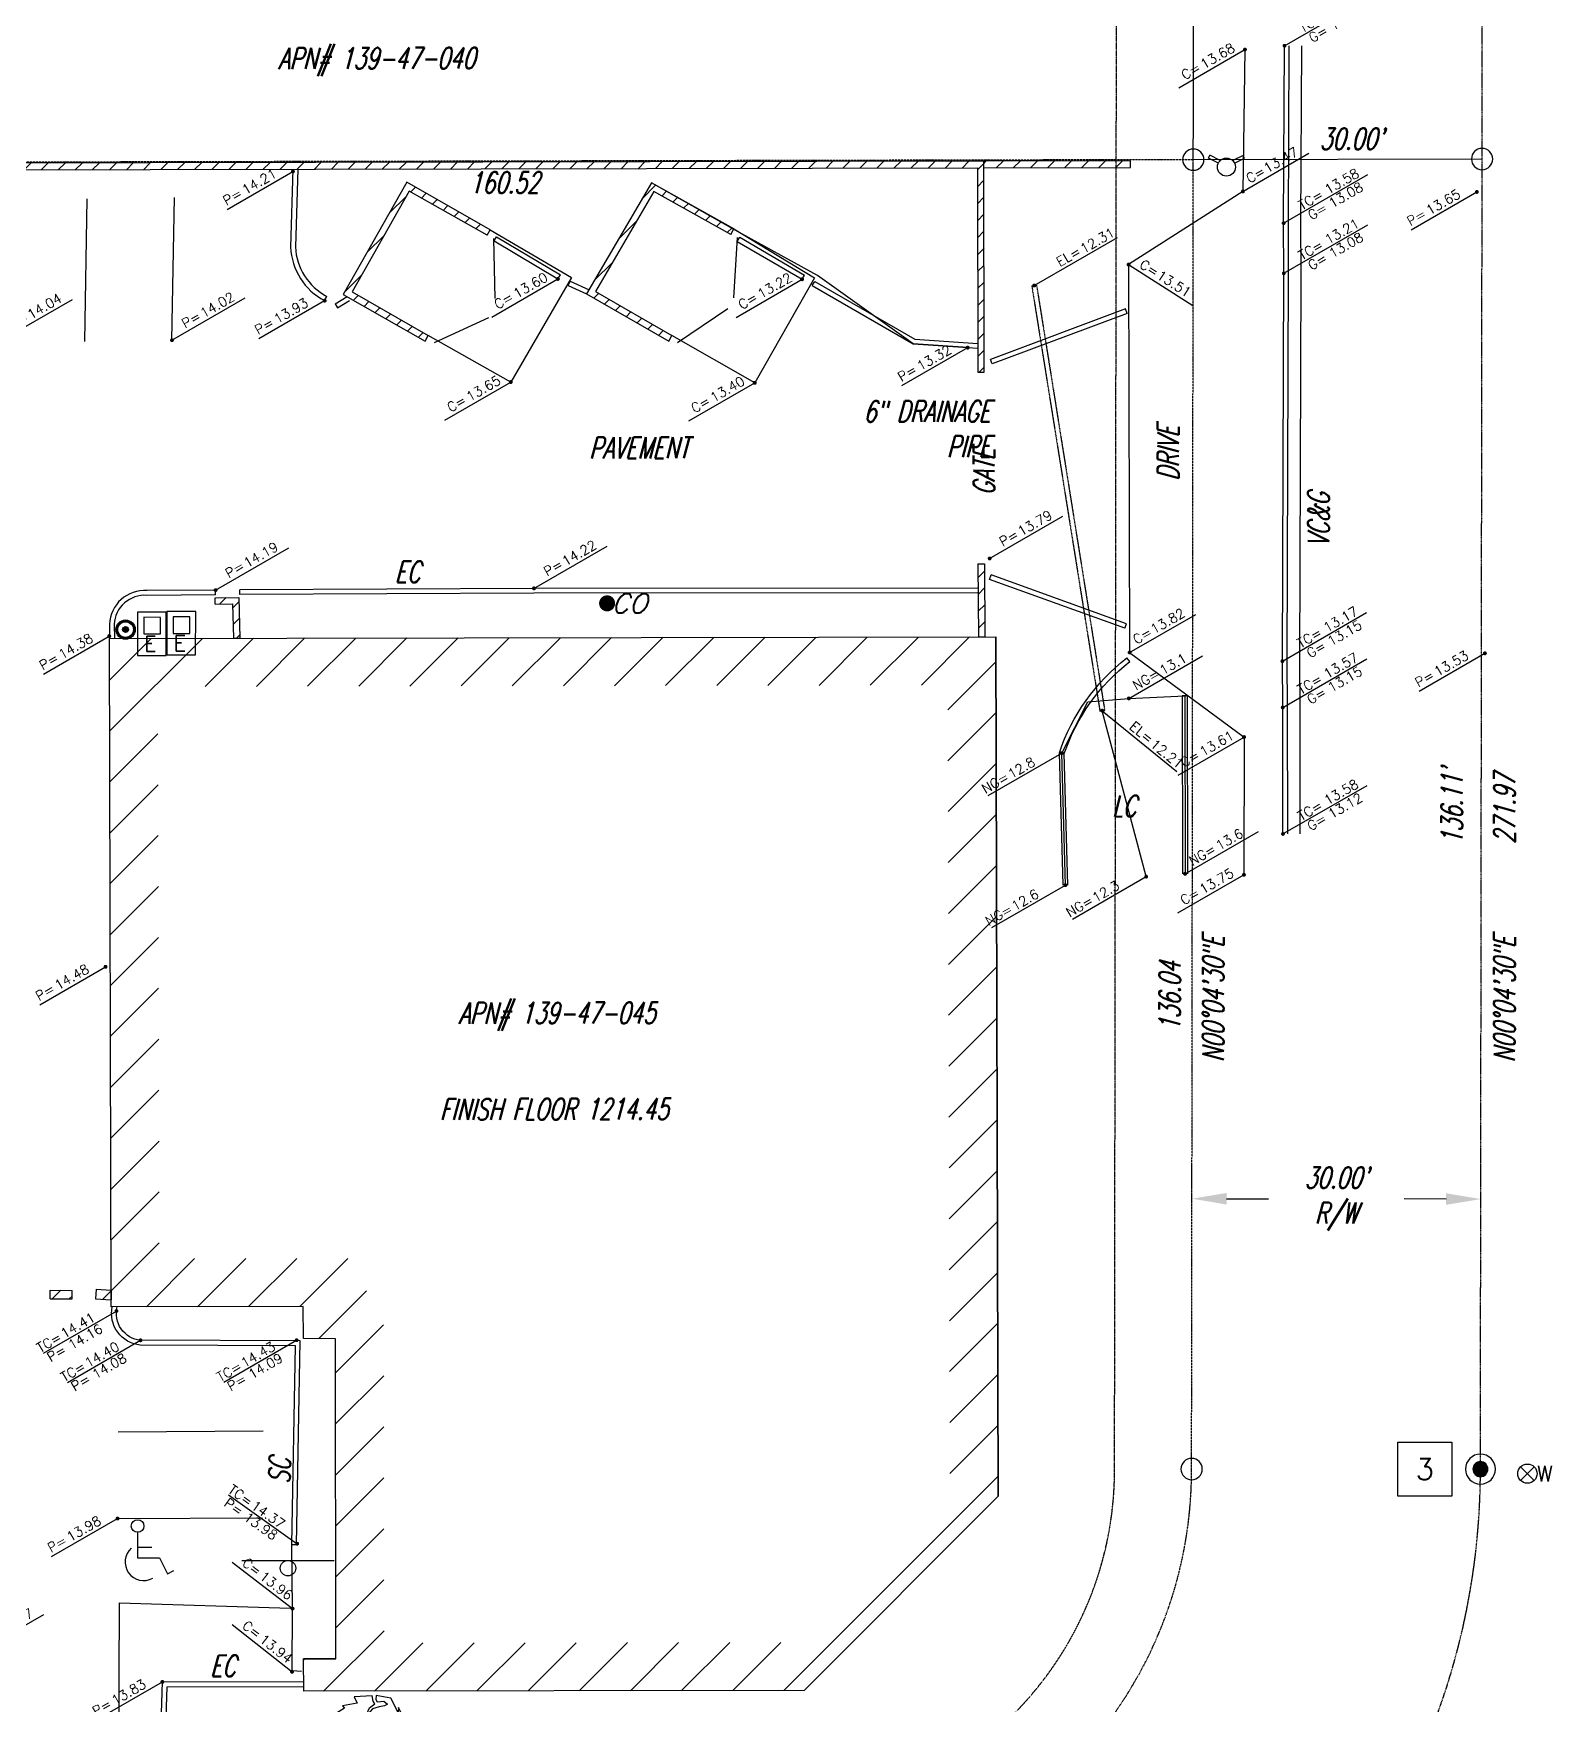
# Model space of a CAD drawing. Extents: x -13328 to 38686, y -10157 to 7853.
# Drawn here: x 36794 to 38686, y 976 to 3059 of the extents above; entities that cross this region are included whole.
import ezdxf
from ezdxf.enums import TextEntityAlignment as Align

# ---------------------------------------------------------------- set-up
doc = ezdxf.new("R2010")
doc.units = 0
doc.header["$LTSCALE"] = 1.5
doc.header["$MEASUREMENT"] = 0
for name, pattern in [('CENTER2', [1.125, 0.75, -0.125, 0.125, -0.125]), ('DASHED', [0.75, 0.5, -0.25]), ('DASHED2', [0.375, 0.25, -0.125]), ('HIDDEN', [0.375, 0.25, -0.125]), ('PHANTOM2', [1.25, 0.625, -0.125, 0.125, -0.125, 0.125, -0.125])]:
    doc.linetypes.add(name, pattern=pattern)
doc.layers.get('0').update_dxf_attribs({"color": 8})
for name, color, linetype in [('AS-ANNOT', 4, 'Continuous'), ('AS-BDY', 6, 'PHANTOM2'), ('AS-BDY-TXT', 5, 'Continuous'), ('AS-BLDG', 3, 'Continuous'), ('AS-BLDG-H', 1, 'Continuous'), ('AS-CL', 3, 'CENTER2'), ('AS-CONC', 2, 'Continuous'), ('AS-CONTOUR BOUNDARIES', 7, 'Continuous'), ('AS-CONTOUR BREAKLINES', 7, 'Continuous'), ('AS-CURB', 1, 'Continuous'), ('AS-ESMT', 4, 'DASHED2'), ('AS-FNC', 1, 'FENCE'), ('AS-MISC', 2, 'Continuous'), ('AS-MON', 7, 'Continuous'), ('AS-NOTES', 4, 'Continuous'), ('AS-PRKG', 8, 'Continuous'), ('AS-ROW', 5, 'DASHED'), ('AS-UELEC', 10, 'Electric'), ('AS-USD', 72, 'Storm Drain'), ('AS-USS', 94, 'Sewer'), ('AS-UWTR', 150, 'Water'), ('AS-VEG', 77, 'Continuous'), ('AS-WALL', 2, 'Continuous'), ('AS-WALL-H', 1, 'Continuous'), ('LABEL-GRADES', 1, 'Continuous')]:
    doc.layers.add(name, color=color, linetype=linetype)
doc.styles.add('L100', font='simplex', dxfattribs={"height": 2})
doc.styles.add('ROMANS', font='ROMANS.shx', dxfattribs={"width": 0.7, "oblique": 15})
doc.linetypes.add('Electric', pattern='A,3.5,-0.2,["E",Standard,S=0.1,R=0,X=-0.02,Y=-0.05],-0.25', length=3.95)
doc.linetypes.add('FENCE', pattern='A,1,-0.2,["X",Standard,S=0.1,R=0,X=-0.1,Y=-0.05],-0.1', length=1.3)
doc.linetypes.add('Sewer', pattern='A,3.5,-0.2,["SS",Standard,S=0.1,R=0,X=-0.05,Y=-0.05],-0.25', length=3.95)
doc.linetypes.add('Storm Drain', pattern='A,3.5,-0.2,["SD",Standard,S=0.1,R=0,X=-0.05,Y=-0.05],-0.25', length=3.95)
doc.linetypes.add('Water', pattern='A,3.5,-0.2,["W",Standard,S=0.1,R=0,X=-0.05,Y=-0.05],-0.25', length=3.95)
pattern_1 = [(45, (-8668576.581, -10425045.829), (-10.606601718, 10.606601718), [])]

# ---------------------------------------------------------------- blocks, each defined once
blk = doc.blocks.new('*X79')
for p, q in [((69.555, 22.906), (69.945, 22.906)), ((69.585, 22.938), (69.915, 22.938)), ((69.629, 22.969), (69.871, 22.969)), ((69.5, 22.75), (70, 22.75)), ((69.502, 22.781), (69.998, 22.781)), ((69.502, 22.719), (69.998, 22.719)), ((69.508, 22.812), (69.992, 22.812)), ((69.508, 22.688), (69.992, 22.688)), ((69.518, 22.844), (69.982, 22.844)), ((69.518, 22.656), (69.982, 22.656)), ((69.533, 22.875), (69.967, 22.875)), ((69.533, 22.625), (69.967, 22.625)), ((69.555, 22.594), (69.945, 22.594)), ((69.585, 22.562), (69.915, 22.562)), ((69.629, 22.531), (69.871, 22.531))]:
    blk.add_line(p, q)
blk = doc.blocks.new('A$C29F65EC7')
at = {"layer": 'AS-MON'}
for major_axis, start_param, end_param in [((-0.055, 0.055), 3.926991, 10.210176), ((0.0275, 0.0275), 5.497787, 11.780972)]:
    blk.add_ellipse((28.6867, 18.6509), major_axis=major_axis, ratio=1, start_param=start_param, end_param=end_param, dxfattribs=at)
at = {"layer": 'AS-MON', "xscale": 0.1555044480000518, "yscale": 0.1555044480000518, "zscale": 0.1900609885443662}
blk.add_blockref('*X79', (17.8403, 15.1132), dxfattribs=at)
blk = doc.blocks.new('found')
at = {"layer": 'AS-MON'}
blk.add_blockref('A$C29F65EC7', (-28.6867, -18.6509), dxfattribs=at)
blk = doc.blocks.new('u-fire-hyd')
for p, q in [((-0.0938, 0.0469), (-0.0868, 0.0609)), ((-0.0419, 0.021), (-0.0938, 0.0469)), ((-0.0325, 0.0337), (-0.0868, 0.0609)), ((0.0868, 0.0609), (0.0325, 0.0337)), ((0.0419, 0.021), (0.0938, 0.0469)), ((0.0938, 0.0469), (0.0868, 0.0609))]:
    blk.add_line(p, q)
blk.add_circle((0, 0), 0.0469)
blk = doc.blocks.new('u-wv')
for p, q in [((-0.0354, 0.0354), (0.0354, -0.0354)), ((0.0354, 0.0354), (-0.0354, -0.0354))]:
    blk.add_line(p, q)
blk.add_circle((0, 0), 0.05)
at = {"style": 'ROMANS'}
blk.add_text('W', height=0.08, dxfattribs=at).set_placement((0.05, 0), align=Align.MIDDLE_LEFT)
blk = doc.blocks.new('x-sign')
blk.add_line((-0.24, 0), (0.24, 0))
blk.add_circle((0, -0.04), 0.04)
blk = doc.blocks.new('X-HANDI')
for p, q in [((0, 0.0662), (0, 0)), ((0, 0.0276), (0.0368, 0.0276)), ((0, 0), (0.0574, 0)), ((0.0574, 0), (0.0781, -0.0413)), ((0.0781, -0.0413), (0.0942, -0.0331))]:
    blk.add_line(p, q)
blk.add_circle((0, 0.0825), 0.0163)
blk.add_arc((0.0161, -0.011), 0.0482, 132.075, 299.0546)
blk = doc.blocks.new('CLEANOUT')
at = {"const_width": 0.0416}
blk.add_lwpolyline([(-0.0208, 0, 1), (0.0208, 0, 1)], format="xyb", close=True, dxfattribs=at)
blk = doc.blocks.new('u-sco')
blk.add_blockref('CLEANOUT', (0, 0))
at = {"style": 'ROMANS', "oblique": 20}
blk.add_text('CO', height=0.1, dxfattribs=at).set_placement((0.0208, 0), align=Align.MIDDLE_LEFT)
blk = doc.blocks.new('A$C59EA06EA')
at = {"layer": 'AS-VEG'}
for p, q in [((28.6926, -5.1734), (28.5986, -5.1773)), ((28.5986, -5.1773), (28.6147, -5.2101)), ((28.6982, -5.2001), (28.6926, -5.1734)), ((28.7063, -5.2139), (28.6982, -5.2001)), ((28.7127, -5.1716), (28.712, -5.1912)), ((28.712, -5.1912), (28.7182, -5.2036)), ((28.7896, -5.1846), (28.7127, -5.1716)), ((28.7182, -5.2036), (28.7525, -5.1998)), ((28.7525, -5.1998), (28.7728, -5.2155)), ((28.8284, -5.2589), (28.7896, -5.1846)), ((28.4937, -5.2722), (28.4673, -5.3163)), ((28.5483, -5.2365), (28.4937, -5.2722)), ((28.6147, -5.2101), (28.5393, -5.2248)), ((28.5393, -5.2248), (28.5483, -5.2365)), ((28.6652, -5.2671), (28.6783, -5.2354)), ((28.6717, -5.2918), (28.6652, -5.2671)), ((28.6942, -5.24), (28.6697, -5.2677)), ((28.6697, -5.2677), (28.6717, -5.2918)), ((28.6783, -5.2354), (28.7063, -5.2139)), ((28.7298, -5.2305), (28.6942, -5.24)), ((28.7563, -5.2252), (28.7298, -5.2305)), ((28.7728, -5.2155), (28.7563, -5.2252)), ((28.8287, -5.2324), (28.8284, -5.2589)), ((28.8642, -5.3069), (28.8287, -5.2324)), ((28.8287, -5.2324), (28.8287, -5.2324)), ((28.8777, -5.2857), (28.8642, -5.3069)), ((28.9035, -5.344), (28.8777, -5.2857)), ((28.4958, -5.3351), (28.4533, -5.4181)), ((28.4673, -5.3163), (28.4958, -5.3351)), ((28.8834, -5.3881), (28.9035, -5.344)), ((28.4533, -5.4181), (28.5098, -5.4207)), ((28.5082, -5.437), (28.4643, -5.454)), ((28.4643, -5.454), (28.5196, -5.5514)), ((28.5589, -5.4728), (28.5082, -5.437)), ((28.5098, -5.4207), (28.5581, -5.4589)), ((28.5581, -5.4589), (28.6162, -5.4858)), ((28.6162, -5.4858), (28.6668, -5.4388)), ((28.6832, -5.4397), (28.6179, -5.4977)), ((28.6668, -5.4388), (28.6252, -5.4093)), ((28.6252, -5.4093), (28.6832, -5.4397)), ((28.7453, -5.432), (28.7058, -5.4143)), ((28.7058, -5.4143), (28.7422, -5.4205)), ((28.7422, -5.4205), (28.7767, -5.3901)), ((28.7766, -5.4007), (28.7453, -5.432)), ((28.8169, -5.4252), (28.7766, -5.4007)), ((28.7767, -5.3901), (28.8175, -5.4163)), ((28.8576, -5.4179), (28.8169, -5.4252)), ((28.8175, -5.4163), (28.8485, -5.4115)), ((28.8485, -5.4115), (28.8834, -5.3881)), ((28.8861, -5.3945), (28.8576, -5.4179)), ((28.8621, -5.4902), (28.8866, -5.4331)), ((28.9103, -5.3916), (28.8861, -5.3945)), ((28.8866, -5.4331), (28.9092, -5.4095)), ((28.9092, -5.4095), (28.9103, -5.3916)), ((28.5196, -5.5514), (28.517, -5.5087)), ((28.517, -5.5087), (28.5484, -5.5931)), ((28.6179, -5.4977), (28.5589, -5.4728)), ((28.8002, -5.5666), (28.8603, -5.5382)), ((28.8603, -5.5382), (28.8774, -5.5143)), ((28.8868, -5.4836), (28.8621, -5.4902)), ((28.8774, -5.5143), (28.8868, -5.4836)), ((28.5484, -5.5931), (28.6251, -5.6185)), ((28.6121, -5.6026), (28.7016, -5.6246)), ((28.6251, -5.6185), (28.6121, -5.6026)), ((28.7016, -5.6246), (28.6764, -5.596)), ((28.6764, -5.596), (28.7725, -5.6039)), ((28.7635, -5.5922), (28.8399, -5.5666)), ((28.7725, -5.6039), (28.7635, -5.5922)), ((28.8399, -5.5666), (28.8002, -5.5666))]:
    blk.add_line(p, q, dxfattribs=at)
blk.add_point((28.6827, -5.3877), dxfattribs=at)
blk.add_point((28.6827, -5.3877), dxfattribs=at)
blk = doc.blocks.new('v-shade')
at = {"layer": 'AS-VEG'}
blk.add_blockref('A$C59EA06EA', (-28.6827, 5.3877), dxfattribs=at)
blk = doc.blocks.new('stub-up')
h = blk.add_hatch(color=256)
h.paths.add_polyline_path([(-0.05, 0, 1), (0.05, 0, 1)])
h.paths.add_polyline_path([(0.0407, 0, -1), (-0.0407, 0, -1)], flags=16)
h.paths.add_polyline_path([(0.0153, 0, -1), (-0.0153, 0, -1)], flags=0)
blk.add_hatch(color=256).paths.add_polyline_path([(-0.0153, 0, 1), (0.0153, 0, 1)])
for radius in [0.05, 0.0407, 0.0153]:
    blk.add_circle((0, 0), radius)
blk = doc.blocks.new('u-em')
for p, q in [((-0.075, 0.1125), (-0.075, -0.1125)), ((0.075, 0.1125), (-0.075, 0.1125)), ((0.075, -0.1125), (0.075, 0.1125)), ((-0.075, -0.1125), (0.075, -0.1125))]:
    blk.add_line(p, q)
at = {"linetype": 'HIDDEN'}
for p, q in [((0.0446, 0.0851), (-0.0419, 0.0851)), ((-0.0419, 0.0851), (-0.0419, -0.0013)), ((0.0446, -0.0013), (0.0446, 0.0851)), ((-0.0419, -0.0013), (0.0446, -0.0013))]:
    blk.add_line(p, q, dxfattribs=at)
at = {"style": 'ROMANS'}
blk.add_text('E', height=0.08, dxfattribs=at).set_placement((-0.0403, -0.0928))
blk = doc.blocks.new('MT.PAVE-L')
blk.add_line((-0.684, -0.395), (0, 0))
at = {"const_width": 0.02}
blk.add_lwpolyline([(-0.009, -0.005, 1), (0.009, 0.005, 1)], format="xyb", close=True, dxfattribs=at)
at = {"style": 'ROMANS'}
blk.add_text('P=', height=0.1, rotation=30, dxfattribs=at).set_placement((-0.69, -0.358))
blk.add_attdef('PELEV', (-0.492, -0.245), '', height=0.1, rotation=30, dxfattribs=at)
blk = doc.blocks.new('MT.CE-L')
blk.add_line((-0.686, -0.396), (0, 0))
at = {"const_width": 0.02}
blk.add_lwpolyline([(-0.009, -0.005, 1), (0.009, 0.005, 1)], format="xyb", close=True, dxfattribs=at)
at = {"style": 'ROMANS'}
blk.add_text('C=', height=0.1, rotation=30, dxfattribs=at).set_placement((-0.625, -0.318))
blk.add_attdef('CELEV', (-0.427, -0.205), '', height=0.1, rotation=30, dxfattribs=at)
blk = doc.blocks.new('MT.TCP-L')
blk.add_line((-0.757, -0.437), (0, 0))
at = {"const_width": 0.02}
blk.add_lwpolyline([(-0.01, 0, 1), (0.01, 0, 1)], format="xyb", close=True, dxfattribs=at)
at = {"style": 'ROMANS'}
for s, p in [('TC=', (-0.792, -0.436)), (' P=', (-0.743, -0.567))]:
    blk.add_text(s, height=0.1, rotation=30, dxfattribs=at).set_placement(p)
for tag, p in [('TC', (-0.543, -0.288)), ('P', (-0.466, -0.407))]:
    blk.add_attdef(tag, p, '', height=0.1, rotation=30, dxfattribs=at)
blk = doc.blocks.new('MT.PAVE-R')
blk.add_line((0, 0), (0.761, 0.439))
at = {"const_width": 0.02}
blk.add_lwpolyline([(-0.01, 0, 1), (0.01, 0, 1)], format="xyb", close=True, dxfattribs=at)
at = {"style": 'ROMANS'}
blk.add_text('P=', height=0.1, rotation=30, dxfattribs=at).set_placement((0.137, 0.12))
blk.add_attdef('PELEV', (0.328, 0.228), '', height=0.1, rotation=30, dxfattribs=at)
blk = doc.blocks.new('MT.CE-R')
blk.add_line((0, 0), (0.686, 0.396))
at = {"const_width": 0.02}
blk.add_lwpolyline([(-0.009, -0.005, 1), (0.009, 0.005, 1)], format="xyb", close=True, dxfattribs=at)
at = {"style": 'L100'}
blk.add_text('C=', height=0.1, rotation=30, dxfattribs=at).set_placement((0.07, 0.081))
blk.add_attdef('CELEV', (0.252, 0.187), '', height=0.1, rotation=30, dxfattribs=at)
blk = doc.blocks.new('MT.NG-L')
blk.add_line((-0.764, -0.441), (0, 0))
at = {"const_width": 0.02}
blk.add_lwpolyline([(-0.009, -0.005, 1), (0.009, 0.005, 1)], format="xyb", close=True, dxfattribs=at)
at = {"style": 'ROMANS'}
blk.add_text('NG=', height=0.1, rotation=30, dxfattribs=at).set_placement((-0.795, -0.426))
blk.add_attdef('NGELEV', (-0.525, -0.271), '', height=0.1, rotation=30, dxfattribs=at)
blk = doc.blocks.new('MT.NG-R')
blk.add_line((0, 0), (0.764, 0.441))
at = {"const_width": 0.02}
blk.add_lwpolyline([(-0.009, -0.005, 1), (0.009, 0.005, 1)], format="xyb", close=True, dxfattribs=at)
at = {"style": 'ROMANS'}
blk.add_text('NG=', height=0.1, rotation=30, dxfattribs=at).set_placement((0.076, 0.08))
blk.add_attdef('NGELEV', (0.355, 0.24), '', height=0.1, rotation=30, dxfattribs=at)
blk = doc.blocks.new('MT.ELEV-R')
blk.add_line((0, 0), (0.866, 0.5))
at = {"const_width": 0.02}
blk.add_lwpolyline([(-0.009, -0.005, 1), (0.009, 0.005, 1)], format="xyb", close=True, dxfattribs=at)
at = {"style": 'ROMANS'}
blk.add_text('EL=', height=0.1, rotation=30, dxfattribs=at).set_placement((0.266, 0.192))
blk.add_attdef('ELEV', (0.514, 0.328), '', height=0.1, rotation=30, dxfattribs=at)
blk = doc.blocks.new('MT.TCG-R')
blk.add_line((0, 0), (0.874, 0.504))
at = {"const_width": 0.02}
blk.add_lwpolyline([(-0.01, 0, 1), (0.01, 0, 1)], format="xyb", close=True, dxfattribs=at)
at = {"style": 'ROMANS'}
for s, p in [('TC=', (0.189, 0.132)), (' G=', (0.229, -0.006))]:
    blk.add_text(s, height=0.1, rotation=30, dxfattribs=at).set_placement(p)
for tag, p in [('TC', (0.462, 0.295)), ('G', (0.504, 0.153))]:
    blk.add_attdef(tag, p, '', height=0.1, rotation=30, dxfattribs=at)
blk = doc.blocks.new('SQUARE')
blk.add_lwpolyline([(-0.14, -0.14), (-0.14, 0.14), (0.14, 0.14), (0.14, -0.14)], close=True)
at = {"style": 'ROMANS'}
blk.add_attdef('?', text='', height=0.11, dxfattribs=at).set_placement((0, 0), align=Align.MIDDLE_CENTER)
blk = doc.blocks.new('A$C782C66F1')
at = {"layer": 'AS-MON'}
blk.add_ellipse((28.6867, 18.193), major_axis=(-0.0391, 0.0391), ratio=1, start_param=3.926991, end_param=10.210176, dxfattribs=at)

msp = doc.modelspace()

# ---------------------------------------------------------------- hatches: boundary and pattern name
at = {"layer": 'AS-WALL-H'}
h = msp.add_hatch(dxfattribs=at)
h.set_pattern_fill('ANSI31', color=256, scale=120, style=0)
h.set_pattern_definition(pattern_1)
h.paths.add_polyline_path([(37971.1458, 2636.693), (37979.1858, 2636.7095), (37978.6476, 2899.8557), (36312.4924, 2896.4481), (36316.5052, 1478.7218), (36584.5647, 1480.0711), (36584.5243, 1488.111), (36324.5224, 1486.8023), (36320.5551, 2888.4245), (37970.6241, 2891.7992)])
h = msp.add_hatch(dxfattribs=at)
h.set_pattern_fill('ANSI31', color=256, scale=120, style=0)
h.set_pattern_definition(pattern_1)
h.paths.add_polyline_path([(38161.4807, 2900.2296), (37978.6476, 2899.8557), (37978.664, 2891.8157), (38161.4972, 2892.1896)])
h = msp.add_hatch(dxfattribs=at)
h.set_pattern_fill('ANSI31', color=256, scale=120, style=0)
h.set_pattern_definition(pattern_1)
h.paths.add_polyline_path([(37259.5396, 2873.5963), (37180.1714, 2733.8911), (37282.1321, 2675.6299), (37286.121, 2682.6106), (37191.1236, 2736.8929), (37262.5576, 2862.6321), (37359.4882, 2807.5268), (37363.4617, 2814.5163)])
h = msp.add_hatch(dxfattribs=at)
h.set_pattern_fill('ANSI31', color=256, scale=120, style=0)
h.set_pattern_definition(pattern_1)
h.paths.add_polyline_path([(37564.2282, 2872.991), (37483.5779, 2734.4158), (37585.8281, 2675.5014), (37589.842, 2682.4677), (37494.5886, 2737.3508), (37567.2022, 2862.1172), (37663.1777, 2808.4598), (37667.1011, 2815.4775)])
h = msp.add_hatch(dxfattribs=at)
h.set_pattern_fill('ANSI31', color=256, scale=120, style=0)
h.set_pattern_definition(pattern_1)
h.paths.add_polyline_path([(37979.3582, 2398.0187), (37971.3184, 2397.9696), (37971.8761, 2306.7458), (37979.9162, 2306.7602)])
h = msp.add_hatch(dxfattribs=at)
h.set_pattern_fill('ANSI31', color=256, scale=120, style=0)
h.set_pattern_definition(pattern_1)
h.paths.add_polyline_path([(37050.2161, 2356.0856), (37020.5389, 2355.7251), (37020.6365, 2347.6857), (37042.3472, 2347.9494), (37043.2578, 2305.0926), (37051.2993, 2305.1069)])
h = msp.add_hatch(dxfattribs=at)
h.set_pattern_fill('ANSI31', color=256, scale=120, style=0)
h.set_pattern_definition(pattern_1)
h.paths.add_polyline_path([(36842.3116, 1492.1253), (36815.0117, 1492.343), (36814.9256, 1481.5497), (36842.2255, 1481.332)])
h.paths.add_polyline_path([(36891.1057, 1492.3483), (36872.2991, 1493.5747), (36871.5182, 1481.6002), (36891.1376, 1480.3207)])

# ---------------------------------------------------------------- linework, layer by layer
at = {"layer": 'AS-ANNOT'}
msp.add_line((38599.7105, 2902.5811, -13342.582), (38239.7092, 2901.8009, -13342.582), dxfattribs=at)
at = {"layer": 'AS-BDY'}
for p, q in [((38239.7092, 2901.8009, -13342.582), (36313.4766, 2897.6266, -13342.582)), ((38237.5739, 1269.28, -13342.582), (38239.7092, 2901.8009, -13342.582))]:
    msp.add_line(p, q, dxfattribs=at)
msp.add_arc((37709.5744, 1268.5849, -13342.582), 528, 270.2116494, 0.0754239, dxfattribs=at)
at = {"layer": 'AS-BLDG'}
for p, q in [((36888.9499, 2304.8179, -13342.582), (37993.4951, 2306.7843, -13342.582)), ((36891.1606, 1471.6267, -13342.582), (36888.9499, 2304.8179, -13342.582)), ((37996.3373, 1235.5987, -13342.582), (37993.4951, 2306.7843, -13342.582)), ((37130.4545, 1471.8433, -13342.582), (36891.1606, 1471.6267, -13342.582)), ((37130.7896, 1432.046, -13342.582), (37130.4545, 1471.8433, -13342.582)), ((37170.595, 1431.6815, -13342.582), (37130.7896, 1432.046, -13342.582)), ((37171.0789, 1032.6373, -13342.582), (37170.595, 1431.6815, -13342.582)), ((37996.3373, 1235.5987, -13342.582), (37754.8535, 993.3087, -13342.582)), ((37171.0789, 1032.6373, -13342.582), (37130.8216, 1032.5702, -13342.582)), ((37131.002, 992.269, -13342.582), (37130.8216, 1032.5702, -13342.582)), ((37754.8535, 993.3087, -13342.582), (37131.002, 992.269, -13342.582))]:
    msp.add_line(p, q, dxfattribs=at)
at = {"layer": 'AS-BLDG-H'}
for p, q in [((36889.087, 2253.1358, -13342.582), (36940.8615, 2304.9103, -13342.582)), ((36889.2554, 2189.6646, -13342.582), (37004.6146, 2305.0238, -13342.582)), ((37008.2606, 2245.0302, -13342.582), (37068.3677, 2305.1373, -13342.582)), ((37072.0137, 2245.1437, -13342.582), (37132.1208, 2305.2508, -13342.582)), ((37135.7668, 2245.2572, -13342.582), (37195.8739, 2305.3643, -13342.582)), ((37199.5199, 2245.3707, -13342.582), (37259.627, 2305.4778, -13342.582)), ((37263.273, 2245.4842, -13342.582), (37323.3802, 2305.5913, -13342.582)), ((37327.0262, 2245.5977, -13342.582), (37387.1333, 2305.7048, -13342.582)), ((37390.7793, 2245.7112, -13342.582), (37450.8864, 2305.8183, -13342.582)), ((37454.5324, 2245.8247, -13342.582), (37514.6395, 2305.9318, -13342.582)), ((37518.2855, 2245.9382, -13342.582), (37578.3926, 2306.0453, -13342.582)), ((37582.0386, 2246.0517, -13342.582), (37642.1457, 2306.1588, -13342.582)), ((37645.7917, 2246.1652, -13342.582), (37705.8988, 2306.2723, -13342.582)), ((37709.5448, 2246.2787, -13342.582), (37769.6519, 2306.3858, -13342.582)), ((37773.298, 2246.3922, -13342.582), (37833.4051, 2306.4993, -13342.582)), ((37837.0511, 2246.5057, -13342.582), (37897.1582, 2306.6128, -13342.582)), ((37900.8042, 2246.6192, -13342.582), (37960.9113, 2306.7263, -13342.582)), ((37933.736, 2215.9114, -13342.582), (37993.5774, 2275.7528, -13342.582)), ((37933.9044, 2152.4402, -13342.582), (37993.7458, 2212.2816, -13342.582)), ((36889.4239, 2126.1934, -13342.582), (36949.2653, 2186.0349, -13342.582)), ((37934.0728, 2088.969, -13342.582), (37993.9142, 2148.8104, -13342.582)), ((36889.5923, 2062.7222, -13342.582), (36949.4337, 2122.5637, -13342.582)), ((37934.2412, 2025.4978, -13342.582), (37994.0826, 2085.3392, -13342.582)), ((36889.7607, 1999.251, -13342.582), (36949.6021, 2059.0925, -13342.582)), ((37934.4096, 1962.0266, -13342.582), (37994.2511, 2021.868, -13342.582)), ((36889.9291, 1935.7798, -13342.582), (36949.7705, 1995.6213, -13342.582)), ((37934.578, 1898.5554, -13342.582), (37994.4195, 1958.3968, -13342.582)), ((36890.0975, 1872.3086, -13342.582), (36949.9389, 1932.1501, -13342.582)), ((37934.7464, 1835.0842, -13342.582), (37994.5879, 1894.9256, -13342.582)), ((36890.2659, 1808.8374, -13342.582), (36950.1073, 1868.6789, -13342.582)), ((37934.9149, 1771.613, -13342.582), (37994.7563, 1831.4544, -13342.582)), ((36890.4343, 1745.3662, -13342.582), (36950.2758, 1805.2077, -13342.582)), ((37935.0833, 1708.1418, -13342.582), (37994.9247, 1767.9832, -13342.582)), ((36890.6027, 1681.895, -13342.582), (36950.4442, 1741.7365, -13342.582)), ((37935.2517, 1644.6706, -13342.582), (37995.0931, 1704.512, -13342.582)), ((36890.7711, 1618.4238, -13342.582), (36950.6126, 1678.2653, -13342.582)), ((37935.4201, 1581.1994, -13342.582), (37995.2615, 1641.0408, -13342.582)), ((36890.9396, 1554.9526, -13342.582), (36950.781, 1614.7941, -13342.582)), ((37935.5885, 1517.7282, -13342.582), (37995.4299, 1577.5696, -13342.582)), ((36891.108, 1491.4814, -13342.582), (36950.9494, 1551.3229, -13342.582)), ((36934.9324, 1471.6663, -13342.582), (36994.9868, 1531.7207, -13342.582)), ((36998.6297, 1471.724, -13342.582), (37058.6841, 1531.7784, -13342.582)), ((37062.327, 1471.7816, -13342.582), (37122.3814, 1531.836, -13342.582)), ((37126.0242, 1471.8393, -13342.582), (37186.0786, 1531.8937, -13342.582)), ((37935.7569, 1454.257, -13342.582), (37995.5983, 1514.0984, -13342.582)), ((37149.6974, 1431.8728, -13342.582), (37209.1554, 1491.3308, -13342.582)), ((37170.6465, 1389.1824, -13342.582), (37230.5739, 1449.1097, -13342.582)), ((37935.9253, 1390.7858, -13342.582), (37995.7667, 1450.6272, -13342.582)), ((37170.7236, 1325.6198, -13342.582), (37230.651, 1385.5472, -13342.582)), ((37936.0937, 1327.3146, -13342.582), (37995.9352, 1387.156, -13342.582)), ((37170.8007, 1262.0573, -13342.582), (37230.7281, 1321.9847, -13342.582)), ((37936.2621, 1263.8434, -13342.582), (37996.1036, 1323.6848, -13342.582)), ((37170.8778, 1198.4948, -13342.582), (37230.8052, 1258.4221, -13342.582)), ((37729.3245, 993.2661, -13342.582), (37996.272, 1260.2136, -13342.582)), ((37170.9549, 1134.9322, -13342.582), (37230.8822, 1194.8596, -13342.582)), ((37171.0319, 1071.3697, -13342.582), (37230.9593, 1131.2971, -13342.582)), ((37155.6118, 992.31, -13342.582), (37231.0364, 1067.7346, -13342.582)), ((37219.3577, 992.4162, -13342.582), (37279.4579, 1052.5165, -13342.582)), ((37283.1035, 992.5225, -13342.582), (37343.2038, 1052.6227, -13342.582)), ((37346.8494, 992.6287, -13342.582), (37406.9496, 1052.729, -13342.582)), ((37410.5952, 992.735, -13342.582), (37470.6955, 1052.8352, -13342.582)), ((37474.3411, 992.8412, -13342.582), (37534.4413, 1052.9414, -13342.582)), ((37538.0869, 992.9474, -13342.582), (37598.1872, 1053.0477, -13342.582)), ((37601.8328, 993.0537, -13342.582), (37661.933, 1053.1539, -13342.582)), ((37665.5786, 993.1599, -13342.582), (37725.6789, 1053.2602, -13342.582)), ((37130.8279, 1031.1657, -13342.582), (37132.2348, 1032.5726, -13342.582))]:
    msp.add_line(p, q, dxfattribs=at)
at = {"layer": 'AS-CL'}
msp.add_line((38597.5741, 1269.2204, -13342.582), (38601.8428, 4532.8786, -13342.582), dxfattribs=at)
msp.add_arc((37709.5744, 1268.5849, -13342.582), 888, 270.2116494, 0.0410056, dxfattribs=at)
at = {"layer": 'AS-CONC', "elevation": -13342.582}
for points in [[(38304.0871, 3039.0345), (38301.5005, 2862.1888), (38159.0192, 2771.0694), (38160.3639, 2287.3423), (38302.9656, 2181.9111), (38302.8501, 2010.232)], [(37363.4617, 2814.5163), (37464.7966, 2754.9508), (37389.0642, 2624.5281), (37286.121, 2682.6106)], [(37667.1011, 2815.4775), (37767.5165, 2754.2973), (37693.1125, 2623.5117), (37589.842, 2682.4677)], [(37127.996, 1016.8869), (37116.5263, 1017.8314), (37117.0579, 1095.2912), (37116.072, 1175.209)]]:
    msp.add_lwpolyline(points, dxfattribs=at)
at = {"layer": 'AS-CONTOUR BOUNDARIES', "elevation": 1251.686}
msp.add_lwpolyline([(37754.8535, 993.3087), (37131.002, 992.269), (37130.8216, 1032.5702), (37171.0789, 1032.6373), (37170.595, 1431.6815), (37130.7896, 1432.046), (37130.4545, 1471.8433), (36891.1606, 1471.6267), (36888.9499, 2304.8179), (37993.4951, 2306.7843), (37996.3373, 1235.5987), (37754.8535, 993.3087)], dxfattribs=at)
at = {"layer": 'AS-CONTOUR BREAKLINES'}
for points in [[(37958.5695, 2667.4556, 1217.282), (37890.7293, 2672.093, 1216.898), (37771.4651, 2757.2728, 1214.846), (37668.8109, 2814.0191, 1219.394), (37564.2282, 2872.991, 1212.458)], [(38080.328, 1997.2465, 1208.78), (38075.8363, 2161.9126, 1211.1404), (38108.4158, 2225.8113, 1217.7164), (38159.3554, 2230.097, 1214.4692), (38229.0057, 2233.2409, 1223.0384), (38229.4421, 2011.3773, 1220.096)], [(38181.0123, 2007.9189, 1204.934), (38126.3008, 2214.7724, 1203.9968)]]:
    msp.add_polyline3d(points, dxfattribs=at)
at = {"layer": 'AS-CURB'}
msp.add_line((37989.1271, 2647.1012, -13342.582), (37987.0231, 2652.7202, -13342.582), dxfattribs=at)
at = {"layer": 'AS-CURB', "elevation": -13342.582}
for points in [[(38351.4879, 2061.1635), (38351.1719, 2218.8605), (38350.7635, 2276.5652), (38352.4427, 2760.1173), (38352.2816, 2822.6699), (38353.3615, 3043.8231)], [(38357.4879, 2061.1755), (38357.1718, 2218.8878), (38356.7636, 2276.5761), (38358.4428, 2760.1146), (38358.2816, 2822.663), (38359.3614, 3043.7938)], [(38373.0189, 2061.2066), (38372.7027, 2218.9583), (38372.2948, 2276.604), (38373.9738, 2760.1077), (38373.8127, 2822.645), (38374.8922, 3043.718)], [(37368.2731, 2800.6383), (37371.3553, 2805.7861)], [(37368.2731, 2800.6383), (37447.7401, 2753.0582)], [(37371.3553, 2805.7861), (37450.8223, 2758.206)], [(37671.281, 2799.9705), (37674.311, 2805.1492)], [(37671.281, 2799.9705), (37752.0889, 2752.689)], [(37674.311, 2805.1492), (37755.1189, 2757.8677)], [(37447.7401, 2753.0582), (37450.8223, 2758.206)], [(37752.0889, 2752.689), (37755.1189, 2757.8677)], [(37157.0409, 2726.085), (37159.8128, 2731.4064)], [(37170.1276, 2722.0888), (37184.9622, 2731.1506)], [(37460.6928, 2744.7713), (37463.1663, 2750.2378)], [(37460.6928, 2744.7713), (37483.5779, 2734.4158)], [(37463.1663, 2750.2378), (37486.6118, 2739.6287)], [(37764.7843, 2744.7511), (37767.7826, 2749.9483)], [(37764.7843, 2744.7511), (37890.7293, 2672.093), (37971.0846, 2666.6001)], [(37767.7826, 2749.9483), (37892.5244, 2677.9843), (37971.0723, 2672.6149)], [(37170.1276, 2722.0888), (37173.2554, 2716.9685)], [(37173.2554, 2716.9685), (37188.0899, 2726.0303)], [(38155.2115, 2715.6973), (37987.0231, 2652.7202)], [(38157.3155, 2710.0783), (37989.1271, 2647.1012)], [(38157.3155, 2710.0783), (38155.2115, 2715.6973)], [(37985.8001, 2378.3684), (37987.8349, 2384.0129)], [(38154.5277, 2317.5435), (37985.8001, 2378.3684)], [(38156.5625, 2323.1879), (37987.8349, 2384.0129)], [(37021.1605, 2359.131), (37021.1252, 2365.1309)], [(37970.532, 2367.6144), (37417.9205, 2367.3371), (37051.249, 2365.4985)], [(37051.2791, 2359.4986), (37051.249, 2365.4985)], [(37970.535, 2361.6144), (37417.9371, 2361.3371), (37051.2791, 2359.4986)], [(38154.5277, 2317.5435), (38156.5625, 2323.1879)], [(38160.4808, 2275.9327), (38156.7992, 2280.6704)], [(38232.0057, 2233.2468), (38226.0057, 2233.235)], [(38226.0057, 2233.235), (38226.4421, 2011.3714)], [(38232.0057, 2233.2468), (38232.4421, 2011.3832)], [(37116.072, 1175.209), (37122.071, 1175.0991)], [(36948.922, 821.1301), (36954.7848, 1003.9156), (37130.9482, 1004.2868)], [(36954.9189, 820.9378), (36960.5959, 997.9278), (37130.9751, 998.2868)]]:
    msp.add_lwpolyline(points, dxfattribs=at)
for points in [[(37117.557, 2890.0546), (37114.6122, 2792.9077, 0.268618844), (37157.0409, 2726.085, -0.828987368)], [(37123.5601, 2890.0668), (37120.616, 2792.9436, 0.267849949), (37159.8128, 2731.4064, 0.267849949)], [(37021.1252, 2365.1309), (36935.6293, 2364.6289, 0.41807079), (36888.6811, 2322.629), (36888.9499, 2304.8179)], [(37021.1605, 2359.131), (36935.453, 2358.6277, 0.41815816), (36894.6834, 2322.5202), (36894.9492, 2304.9084)], [(38077.3291, 1997.1647), (38072.8228, 2162.3653, -0.147508118), (38156.7992, 2280.6704, -0.147508118)], [(38083.3269, 1997.3283), (38078.8499, 2161.4567, -0.146404447), (38160.4808, 2275.9327, -0.146404447)], [(37116.072, 1175.209), (37120.6133, 1423.1284), (36927.2365, 1423.8581, -0.447757198), (36892.2719, 1471.6277, -0.411752768)], [(37122.071, 1175.0991), (37126.7238, 1429.1054), (36927.5504, 1429.857, -0.456900882), (36898.4333, 1471.6333, -6.817762973)]]:
    msp.add_lwpolyline(points, format="xyb", dxfattribs=at)
at = {"layer": 'AS-ESMT'}
for p, q in [((38143.7088, 2901.5929, -13342.582), (38145.8432, 4533.475, -13342.582)), ((38141.574, 1269.4055, -13342.582), (38143.7088, 2901.5929, -13342.582))]:
    msp.add_line(p, q, dxfattribs=at)
msp.add_arc((37709.5744, 1268.5849, -13342.582), 432, 270.2116494, 0.0754239, dxfattribs=at)
at = {"layer": 'AS-FNC', "elevation": -13342.582}
for points in [[(37369.4599, 2728.8875), (37367.9009, 2803.5405)], [(37666.971, 2729.5363), (37671.7481, 2804.796)], [(37596.8963, 2673.8586), (37659.36, 2716.1094)], [(37293.9997, 2673.7691), (37361.7466, 2705.1675)]]:
    msp.add_lwpolyline(points, dxfattribs=at)
at = {"layer": 'AS-NOTES'}
for p, q in [((38238.0338, 1620.8832, -13342.582), (38238.0713, 1649.5612, -13342.582)), ((38598.0335, 1620.4124, -13342.582), (38598.071, 1649.0903, -13342.582)), ((38281.2148, 1606.3047, -13342.582), (38333.3819, 1606.2365, -13342.582)), ((38554.8145, 1605.9468, -13342.582), (38502.6474, 1606.0151, -13342.582))]:
    msp.add_line(p, q, dxfattribs=at)
at = {"layer": 'AS-NOTES', "color": 4, "elevation": -13342.582}
msp.add_lwpolyline([(38068.682, 2551.1127, 0, 10, 0), (38039.3151, 2557.2435, 0, 0, 0), (37912.6816, 2585.0565, 0, 0, 0)], format="xyseb", dxfattribs=at)
at = {"layer": 'AS-NOTES', "elevation": -13342.582}
for points in [[(38080.6364, 2095.962, 0, 10, 0), (38110.6364, 2095.9818, 0, 0, 0), (38129.3468, 2095.9941, 0, 0, 0)], [(38226.2772, 2095.2364, 0, 10, 0), (38196.2772, 2095.2351, 0, 0, 0), (38177.6405, 2095.2343, 0, 0, 0)]]:
    msp.add_lwpolyline(points, format="xyseb", dxfattribs=at)
at = {"layer": 'AS-NOTES'}
for points in [[(38281.2242, 1613.5047, -13342.582), (38281.2053, 1599.1047, -13342.582), (38238.0148, 1606.3612, -13342.582)], [(38554.8239, 1613.1468, -13342.582), (38554.8051, 1598.7468, -13342.582), (38598.0145, 1605.8903, -13342.582)]]:
    msp.add_solid(points, dxfattribs=at)
at = {"layer": 'AS-PRKG', "elevation": -13342.582}
for points in [[(36966.76, 2676.6857), (36969.8187, 2854.5228)], [(36858.1125, 2675.2362), (36861.1712, 2853.0733)], [(36899.629, 1315.9164), (37080.4704, 1316.8357)], [(36898.8691, 1207.6164), (37079.7104, 1208.5357)], [(36900.0897, 821.7449), (36901.4094, 1102.7129), (37114.6063, 1095.7572)]]:
    msp.add_lwpolyline(points, dxfattribs=at)
at = {"layer": 'AS-ROW'}
msp.add_line((38239.7092, 2901.8009, -13342.582), (38241.8431, 4533.3494, -13342.582), dxfattribs=at)
at = {"layer": 'AS-USD', "elevation": -13342.582}
for points in [[(38038.4231, 2744.4431), (38044.3476, 2745.3921)], [(38123.3385, 2214.2979), (38129.263, 2215.2468)]]:
    msp.add_lwpolyline(points, dxfattribs=at)
at = {"layer": 'AS-USD', "linetype": 'DASHED2', "elevation": -13342.582}
for points in [[(38038.4231, 2744.4431), (38123.3385, 2214.2979)], [(38044.3476, 2745.3921), (38129.263, 2215.2468)]]:
    msp.add_lwpolyline(points, dxfattribs=at)
at = {"layer": 'AS-WALL', "elevation": -13342.582}
for points in [[(37979.1858, 2636.7095), (37978.6476, 2899.8557), (36312.4924, 2896.4481), (36316.5052, 1478.7218), (36584.5647, 1480.0711)], [(38161.4807, 2900.2296), (37978.6476, 2899.8557)], [(38161.4972, 2892.1896), (38161.4807, 2900.2296)], [(36584.5243, 1488.111), (36324.5224, 1486.8023), (36320.5551, 2888.4245), (37970.6241, 2891.7992), (37971.1458, 2636.693)], [(37978.664, 2891.8157), (38161.4972, 2892.1896)], [(37363.4617, 2814.5163), (37259.5396, 2873.5963), (37180.1714, 2733.8911), (37282.1321, 2675.6299)], [(37359.4882, 2807.5268), (37262.5576, 2862.6321), (37191.1236, 2736.8929), (37286.121, 2682.6106)], [(37667.1011, 2815.4775), (37564.2282, 2872.991), (37483.5779, 2734.4158), (37585.8281, 2675.5014)], [(37663.1777, 2808.4598), (37567.2022, 2862.1172), (37494.5886, 2737.3508), (37589.842, 2682.4677)], [(37359.4882, 2807.5268), (37363.4617, 2814.5163)], [(37663.1777, 2808.4598), (37667.1011, 2815.4775)], [(37282.1321, 2675.6299), (37286.121, 2682.6106)], [(37585.8281, 2675.5014), (37589.842, 2682.4677)], [(37971.1458, 2636.693), (37979.1858, 2636.7095)], [(37971.3184, 2397.9696), (37979.3582, 2398.0187)], [(37971.3184, 2397.9696), (37971.8761, 2306.7458)], [(37979.3582, 2398.0187), (37979.9162, 2306.7602)], [(37020.5389, 2355.7251), (37050.2161, 2356.0856), (37051.2993, 2305.1069)], [(37020.6365, 2347.6857), (37020.5389, 2355.7251)], [(37020.6365, 2347.6857), (37042.3472, 2347.9494), (37043.2578, 2305.0926)], [(36814.9256, 1481.5497), (36815.0117, 1492.343)], [(36814.9256, 1481.5497), (36842.2255, 1481.332)], [(36815.0117, 1492.343), (36842.3116, 1492.1253)], [(36842.2255, 1481.332), (36842.3116, 1492.1253)], [(36872.2991, 1493.5747), (36871.5182, 1481.6002)], [(36871.5182, 1481.6002), (36891.1376, 1480.3207)], [(36872.2991, 1493.5747), (36891.1057, 1492.3483)]]:
    msp.add_lwpolyline(points, dxfattribs=at)
at = {"layer": 'AS-WALL-H'}
for p, q in [((37043.2578, 2305.0926, -13342.582), (37051.2993, 2305.1069, -13342.582)), ((37971.8761, 2306.7458, -13342.582), (37979.9162, 2306.7602, -13342.582)), ((36891.1057, 1492.3483, -13342.582), (36891.1376, 1480.3207, -13342.582))]:
    msp.add_line(p, q, dxfattribs=at)

# ---------------------------------------------------------------- block references
at = {"layer": 'AS-MISC', "xscale": 239.9999999999999, "yscale": 239.9999999999999, "zscale": 12, "rotation": 359.9574401591557}
msp.add_blockref('x-sign', (37111.3196, 1155.3834, -13342.582), dxfattribs=at)
at = {"layer": 'AS-MON', "xscale": 240, "yscale": 240, "zscale": 240}
for p in [(31714.8947, -1463.7316, -13342.582), (31354.8934, -1464.5118, -13342.582), (31352.7582, -3097.0327, -13342.582)]:
    msp.add_blockref('A$C782C66F1', p, dxfattribs=at)
at = {"layer": 'AS-MON', "xscale": 239.9999999999999, "yscale": 239.9999999999999, "zscale": 12, "rotation": 359.9574401591557}
msp.add_blockref('found', (38597.5741, 1269.2204, -13342.582), dxfattribs=at)
at = {"layer": 'AS-NOTES', "ltscale": 0.4, "xscale": 240.0001072436571, "yscale": 240.0001072436571, "zscale": 240.0001072436571}
msp.add_blockref('SQUARE', (38528.3242, 1269.2365, -13342.582), dxfattribs=at).add_auto_attribs({'?': '3'})
at = {"layer": 'AS-PRKG', "xscale": 479.9999999994785, "yscale": 479.9999999994785, "zscale": 24, "rotation": 359.9574401592224}
msp.add_blockref('X-HANDI', (36923.8246, 1158.699, -13342.582), dxfattribs=at)
at = {"layer": 'AS-UELEC', "xscale": 239.9999999999999, "yscale": 239.9999999999999, "zscale": 12, "rotation": 359.9574401591557}
for name, p in [('u-em', (36941.6405, 2310.7899, -13342.582)), ('u-em', (36978.2897, 2311.4863, -13342.582)), ('stub-up', (36908.9142, 2315.9393, -13342.582))]:
    msp.add_blockref(name, p, dxfattribs=at)
at = {"layer": 'AS-USS', "xscale": 239.9999999999999, "yscale": 239.9999999999999, "zscale": 12, "rotation": 359.9574401591557}
msp.add_blockref('u-sco', (37509.101, 2348.639, -13342.582), dxfattribs=at)
at = {"layer": 'AS-UWTR', "xscale": 239.9999999999999, "yscale": 239.9999999999999, "zscale": 12, "rotation": 359.9574401591557}
for name, p in [('u-fire-hyd', (38281.0547, 2892.5964, -13342.582)), ('u-wv', (38656.1264, 1263.5993, -13342.582))]:
    msp.add_blockref(name, p, dxfattribs=at)
at = {"layer": 'AS-VEG', "xscale": 239.9999999999999, "yscale": 239.9999999999999, "zscale": 12, "rotation": 359.9574401591557}
msp.add_blockref('v-shade', (37213.8316, 934.9808, -13342.582), dxfattribs=at)
at = {"layer": 'LABEL-GRADES', "xscale": 120, "yscale": 120, "zscale": 120}
for name, p, values in [('MT.TCG-R', (38353.3615, 3043.8231, 1224.3716), {'TC': '13.91', 'G': '13.41'}), ('MT.CE-L', (38304.0871, 3039.0345, 1221.5276), {'CELEV': '13.68'}), ('MT.CE-R', (38301.5005, 2862.1888, 1219.046), {'CELEV': '13.47'}), ('MT.PAVE-L', (37117.4695, 2887.1692, 1227.878), {'PELEV': '14.21'}), ('MT.TCG-R', (38352.2816, 2822.6699, 1220.3576), {'TC': '13.58', 'G': '13.08'}), ('MT.PAVE-L', (38593.1206, 2861.5786, 1221.2564), {'PELEV': '13.65'}), ('MT.ELEV-R', (38041.3854, 2744.9176, 1205.1032), {'ELEV': '12.31'}), ('MT.TCG-R', (38352.4427, 2760.1173, 1215.9488), {'TC': '13.21', 'G': '13.08'}), ('MT.CE-L', (37447.7401, 2753.0582, 1220.63), {'CELEV': '13.60'}), ('MT.CE-L', (37752.0889, 2752.689, 1216.046), {'CELEV': '13.22'}), ('MT.PAVE-R', (36751.3575, 2674.9746, 1225.886), {'PELEV': '14.04'}), ('MT.PAVE-R', (36966.76, 2676.6857, 1225.634), {'PELEV': '14.02'}), ('MT.PAVE-L', (37157.0409, 2726.085, 1224.542), {'PELEV': '13.93'}), ('MT.PAVE-L', (37958.5695, 2667.4556, 1217.282), {'PELEV': '13.32'}), ('MT.CE-L', (37389.0642, 2624.5281, 1221.182), {'CELEV': '13.65'}), ('MT.CE-L', (37693.1125, 2623.5117, 1218.254), {'CELEV': '13.40'}), ('MT.PAVE-R', (37985.8581, 2404.5907, 1222.9136), {'PELEV': '13.79'}), ('MT.PAVE-R', (37021.1252, 2365.1309, 1227.638), {'PELEV': '14.19'}), ('MT.PAVE-R', (37417.9205, 2367.3371, 1228.07), {'PELEV': '14.22'}), ('MT.CE-R', (38160.3639, 2287.3423, 1223.2736), {'CELEV': '13.82'}), ('MT.TCG-R', (38350.7635, 2276.5652, 1215.404), {'TC': '13.17', 'G': '13.15'}), ('MT.PAVE-L', (36888.5908, 2307.8634, 1230.026), {'PELEV': '14.38'}), ('MT.NG-R', (38159.3554, 2230.097, 1214.4692), {'NGELEV': '13.1'}), ('MT.TCG-R', (38351.1719, 2218.8605, 1220.2688), {'TC': '13.57', 'G': '13.15'}), ('MT.PAVE-L', (38603.1681, 2286.3486, 1219.742), {'PELEV': '13.53'}), ('MT.CE-L', (38302.9656, 2181.9111, 1220.7332), {'CELEV': '13.61'}), ('MT.NG-L', (38075.8363, 2161.9126, 1211.1404), {'NGELEV': '12.8'}), ('MT.TCG-R', (38351.4879, 2061.1635, 1220.4032), {'TC': '13.58', 'G': '13.12'}), ('MT.NG-R', (38229.4421, 2011.3773, 1220.096), {'NGELEV': '13.6'}), ('MT.NG-L', (38181.0123, 2007.9189, 1204.934), {'NGELEV': '12.3'}), ('MT.CE-L', (38302.8501, 2010.232, 1222.424), {'CELEV': '13.75'}), ('MT.NG-L', (38080.328, 1997.2465, 1208.78), {'NGELEV': '12.6'}), ('MT.PAVE-L', (36883.919, 1895.4796, 1231.166), {'PELEV': '14.48'}), ('MT.TCP-L', (36897.5311, 1466.3301, 1230.35), {'TC': '14.41', 'P': '14.16'}), ('MT.TCP-L', (36927.5504, 1429.857, 1230.206), {'TC': '14.40', 'P': '14.08'}), ('MT.TCP-L', (37122.0985, 1429.9156, 1230.518), {'TC': '14.43', 'P': '14.09'}), ('MT.PAVE-L', (36898.8691, 1207.6164, 1225.13), {'PELEV': '13.98'}), ('MT.PAVE-R', (36715.6604, 1035.4725, 1220.258), {'PELEV': '13.57'}), ('MT.PAVE-L', (36954.7848, 1003.9156, 1223.354), {'PELEV': '13.83'})]:
    msp.add_blockref(name, p, dxfattribs=at).add_auto_attribs(values)
at = {"layer": 'LABEL-GRADES'}
for name, p, xscale, yscale, zscale, rotation, values in [('MT.CE-R', (38159.0192, 2771.0694, 1219.58), 120.0000000011006, 120.0000000011006, 120.0000000011006, 297.5084970390266, {'CELEV': '13.51'}), ('MT.ELEV-R', (38126.3008, 2214.7724, 1203.9968), 120.0000000003171, 120.0000000003171, 120.0000000003171, 290.8250065230513, {'ELEV': '12.21'}), ('MT.TCP-L', (37122.7726, 1176.1907, 1229.858), 120.0000000001026, 120.0000000001026, 120.0000000001026, 294.540748888505, {'TC': '14.37', 'P': '13.98'}), ('MT.CE-L', (37117.0579, 1095.2912, 1224.95), 120.0000000005727, 120.0000000005727, 120.0000000005727, 292.3733648059907, {'CELEV': '13.96'}), ('MT.CE-L', (37116.4292, 1016.4882, 1224.71), 120.0000000003501, 120.0000000003501, 120.0000000003501, 291.7298818387264, {'CELEV': '13.94'})]:
    msp.add_blockref(name, p, dxfattribs=dict(at, xscale=xscale, yscale=yscale, zscale=zscale, rotation=rotation)).add_auto_attribs(values)

# ---------------------------------------------------------------- texts
at = {"layer": 'AS-ANNOT', "insert": (38436.7613, 2941.0323, -13342.582), "char_height": 26.4, "attachment_point": 2, "rotation": 0.1241667, "style": 'ROMANS'}
msp.add_mtext("30.00'", dxfattribs=at)
at = {"layer": 'AS-BDY-TXT', "color": 4, "char_height": 26.4, "width": 491.647242, "attachment_point": 8, "rotation": 0.1241667, "style": 'ROMANS'}
for s, insert in [('APN# 139-47-040', (37222.0339, 3006.2507, -13342.582)), ('APN# 139-47-045', (37446.8737, 1815.9177, -13342.582)), ('FINISH FLOOR 1214.45', (37443.3598, 1704.8388, -13342.582))]:
    msp.add_mtext(s, dxfattribs=dict(at, insert=insert))
at = {"layer": 'AS-BDY-TXT', "char_height": 26.4, "style": 'ROMANS'}
for s, insert, attachment_point, rotation in [('160.52', (37381.2461, 2886.5138, -13342.582), 2, 0.1241667), ("136.11'", (38548.7274, 2095.5474, -13342.582), 2, 89.9250605), ('271.97', (38614.4009, 2092.4956, -13342.582), 2, 89.9250605), ('N00°04\'30"E', (38277.8063, 1855.3635, -13342.582), 8, 89.9250605), ('N00°04\'30"E', (38640.721, 1855.2789, -13342.582), 8, 89.9250605), ('136.04', (38197.1498, 1858.8168, -13342.582), 2, 89.9250605)]:
    msp.add_mtext(s, dxfattribs=dict(at, insert=insert, attachment_point=attachment_point, rotation=rotation))
at = {"layer": 'AS-NOTES', "color": 4, "char_height": 26.4, "attachment_point": 2, "style": 'ROMANS'}
for s, insert, rotation in [('\\pxqr;6" DRAINAGE\\PPIPE', (37908.0127, 2601.2563, -13342.582), 0.1241667), ('DRIVE', (38195.2079, 2535.9191, -13342.582), 90.1241667), ('PAVEMENT', (37548.8842, 2555.7752, -13342.582), 0.1241667), ('GATE', (37965.6372, 2512.5999, -13342.582), 90.1241667), ('VC&G', (38382.5884, 2452.8855, -13342.582), 90.1241667), ('EC', (37260.4178, 2401.1331, -13342.582), 0.1241667), ('LC', (38153.523, 2109.0971, -13342.582), 0.1241667), ('SC', (37087.6703, 1267.5126, -13342.582), 88.3043316), ('EC', (37030.2628, 1037.0646, -13342.582), 0.1241667)]:
    msp.add_mtext(s, dxfattribs=dict(at, insert=insert, rotation=rotation))
at = {"layer": 'AS-NOTES', "insert": (38418.0146, 1606.1258, -13342.582), "char_height": 26.4, "attachment_point": 5, "style": 'ROMANS'}
msp.add_mtext("\\A1;30.00'\\PR/W", dxfattribs=at)

doc.saveas('drawing.dxf')
